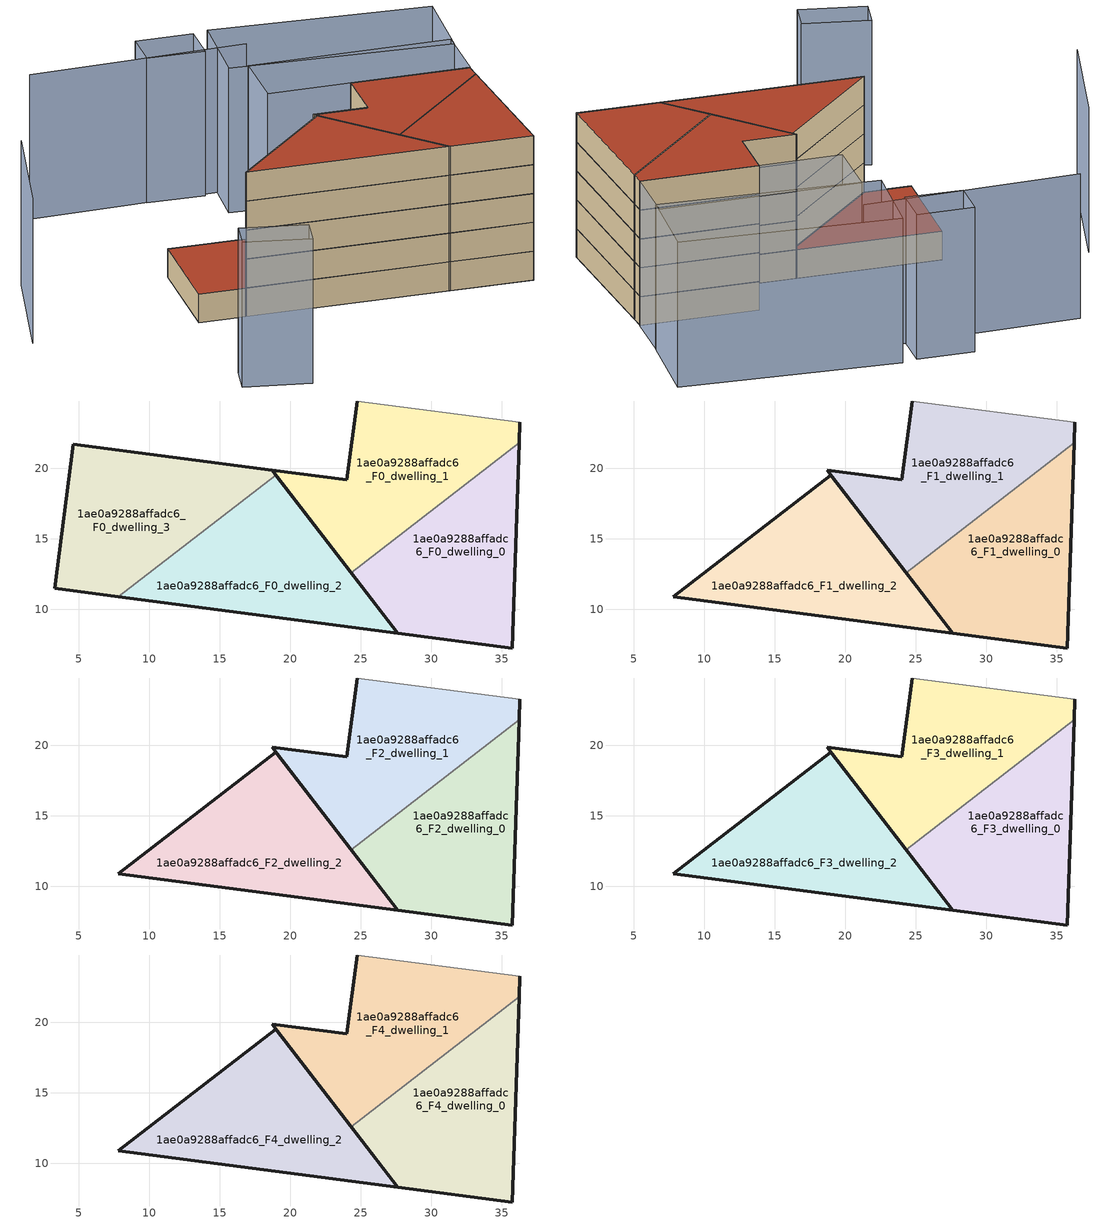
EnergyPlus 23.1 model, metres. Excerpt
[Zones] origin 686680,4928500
1ae0a9288affadc6_F0_dwelling_0
 floor ground (EU_floor_Construction): 35.72,7.26 36.23,21.79 24.32,12.59 27.63,8.31 z0
 wall outside (EU_wall_Construction): 36.23,21.79 35.72,7.26 27.63,8.31 24.32,12.59 z0:3
 wall to 1ae0a9288affadc6_F0_dwelling_1 (EU_wall_Construction): 24.32,12.59 36.23,21.79 z0:3
1ae0a9288affadc6_F0_dwelling_1
 floor ground (EU_floor_Construction): 36.23,21.79 36.28,23.28 24.73,24.77 24.02,19.17 18.71,19.86 24.32,12.59 z0
 wall outside (EU_wall_Construction): 24.32,12.59 18.71,19.86 24.02,19.17 24.73,24.77 / 36.28,23.28 36.23,21.79 z0:3
 wall adiabatic (EU_wall_Construction): 24.73,24.77 36.28,23.28 z0:3
1ae0a9288affadc6_F0_dwelling_2
 floor ground (EU_floor_Construction): 27.63,8.31 18.98,19.51 7.82,10.89 z0
 wall outside (EU_wall_Construction): 18.98,19.51 27.63,8.31 7.82,10.89 z0:3
 wall to 1ae0a9288affadc6_F0_dwelling_3 (EU_wall_Construction): 7.82,10.89 18.98,19.51 z0:3
1ae0a9288affadc6_F0_dwelling_3
 floor ground (EU_floor_Construction): 18.98,19.51 18.71,19.86 4.62,21.69 3.29,11.48 7.82,10.89 z0
 wall outside (EU_wall_Construction): 7.82,10.89 3.29,11.48 4.62,21.69 18.71,19.86 18.98,19.51 z0:3
 roof outside (EU_roof_Construction): 18.71,19.86 18.98,19.51 7.82,10.89 3.29,11.48 4.62,21.69 z3
1ae0a9288affadc6_F1_dwelling_0
 floor to 1ae0a9288affadc6_F0_dwelling_0 (EU_floor_Construction): 35.72,7.26 36.23,21.79 24.32,12.59 27.63,8.31 z3
 wall outside (EU_wall_Construction): 36.23,21.79 35.72,7.26 27.63,8.31 24.32,12.59 z3:6
 wall to 1ae0a9288affadc6_F1_dwelling_1 (EU_wall_Construction): 24.32,12.59 36.23,21.79 z3:6
1ae0a9288affadc6_F1_dwelling_1
 floor to 1ae0a9288affadc6_F0_dwelling_1 (EU_floor_Construction): 36.23,21.79 36.28,23.28 24.73,24.77 24.02,19.17 18.71,19.86 24.32,12.59 z3
 wall outside (EU_wall_Construction): 24.32,12.59 18.71,19.86 24.02,19.17 24.73,24.77 / 36.28,23.28 36.23,21.79 z3:6
 wall adiabatic (EU_wall_Construction): 24.73,24.77 36.28,23.28 z3:6
1ae0a9288affadc6_F1_dwelling_2
 floor to 1ae0a9288affadc6_F0_dwelling_2 (EU_floor_Construction): 27.63,8.31 18.98,19.51 7.82,10.89 z3
 wall outside (EU_wall_Construction): 7.82,10.89 18.98,19.51 27.63,8.31 7.82,10.89 z3:6
1ae0a9288affadc6_F2_dwelling_0
 floor to 1ae0a9288affadc6_F1_dwelling_0 (EU_floor_Construction): 35.72,7.26 36.23,21.79 24.32,12.59 27.63,8.31 z6
 wall outside (EU_wall_Construction): 36.23,21.79 35.72,7.26 27.63,8.31 24.32,12.59 z6:9
 wall to 1ae0a9288affadc6_F2_dwelling_1 (EU_wall_Construction): 24.32,12.59 36.23,21.79 z6:9
1ae0a9288affadc6_F2_dwelling_1
 floor to 1ae0a9288affadc6_F1_dwelling_1 (EU_floor_Construction): 36.23,21.79 36.28,23.28 24.73,24.77 24.02,19.17 18.71,19.86 24.32,12.59 z6
 wall outside (EU_wall_Construction): 24.32,12.59 18.71,19.86 24.02,19.17 24.73,24.77 / 36.28,23.28 36.23,21.79 z6:9
 wall adiabatic (EU_wall_Construction): 24.73,24.77 36.28,23.28 z6:9
1ae0a9288affadc6_F2_dwelling_2
 floor to 1ae0a9288affadc6_F1_dwelling_2 (EU_floor_Construction): 27.63,8.31 18.98,19.51 7.82,10.89 z6
 wall outside (EU_wall_Construction): 7.82,10.89 18.98,19.51 27.63,8.31 7.82,10.89 z6:9
1ae0a9288affadc6_F3_dwelling_0
 floor to 1ae0a9288affadc6_F2_dwelling_0 (EU_floor_Construction): 35.72,7.26 36.23,21.79 24.32,12.59 27.63,8.31 z9
 wall outside (EU_wall_Construction): 36.23,21.79 35.72,7.26 27.63,8.31 24.32,12.59 z9:12
 wall to 1ae0a9288affadc6_F3_dwelling_1 (EU_wall_Construction): 24.32,12.59 36.23,21.79 z9:12
1ae0a9288affadc6_F3_dwelling_1
 floor to 1ae0a9288affadc6_F2_dwelling_1 (EU_floor_Construction): 36.23,21.79 36.28,23.28 24.73,24.77 24.02,19.17 18.71,19.86 24.32,12.59 z9
 wall outside (EU_wall_Construction): 24.32,12.59 18.71,19.86 24.02,19.17 24.73,24.77 / 36.28,23.28 36.23,21.79 z9:12
 wall adiabatic (EU_wall_Construction): 24.73,24.77 36.28,23.28 z9:12
1ae0a9288affadc6_F3_dwelling_2
 floor to 1ae0a9288affadc6_F2_dwelling_2 (EU_floor_Construction): 27.63,8.31 18.98,19.51 7.82,10.89 z9
 wall outside (EU_wall_Construction): 7.82,10.89 18.98,19.51 27.63,8.31 7.82,10.89 z9:12
1ae0a9288affadc6_F4_dwelling_0
 floor to 1ae0a9288affadc6_F3_dwelling_0 (EU_floor_Construction): 35.72,7.26 36.23,21.79 24.32,12.59 27.63,8.31 z12
 wall outside (EU_wall_Construction): 36.23,21.79 35.72,7.26 27.63,8.31 24.32,12.59 z12:15
 wall to 1ae0a9288affadc6_F4_dwelling_1 (EU_wall_Construction): 24.32,12.59 36.23,21.79 z12:15
 roof outside (EU_roof_Construction): 36.23,21.79 35.72,7.26 27.63,8.31 24.32,12.59 z15
1ae0a9288affadc6_F4_dwelling_1
 floor to 1ae0a9288affadc6_F3_dwelling_1 (EU_floor_Construction): 36.23,21.79 36.28,23.28 24.73,24.77 24.02,19.17 18.71,19.86 24.32,12.59 z12
 wall outside (EU_wall_Construction): 24.32,12.59 18.71,19.86 24.02,19.17 24.73,24.77 / 36.28,23.28 36.23,21.79 z12:15
 wall adiabatic (EU_wall_Construction): 24.73,24.77 36.28,23.28 z12:15
 roof outside (EU_roof_Construction): 36.28,23.28 36.23,21.79 24.32,12.59 18.71,19.86 24.02,19.17 24.73,24.77 z15
1ae0a9288affadc6_F4_dwelling_2
 floor to 1ae0a9288affadc6_F3_dwelling_2 (EU_floor_Construction): 27.63,8.31 18.98,19.51 7.82,10.89 z12
 wall outside (EU_wall_Construction): 7.82,10.89 18.98,19.51 27.63,8.31 7.82,10.89 z12:15
 roof outside (EU_roof_Construction): 18.98,19.51 27.63,8.31 7.82,10.89 z15
shading: -8.59,25.69 -12.69,13.78 / 19.24,36.44 -2.05,38.52 / 7.73,-4.85 1.38,-2.91 / 1.38,-2.91 2.28,0.05 / 2.28,0.05 8.63,-1.89 / 8.63,-1.89 7.73,-4.85 / 36.35,23.27 16.66,25.68 / 16.66,25.68 17.43,31.94 / 17.43,31.94 37.11,29.53 / 37.11,29.53 36.35,23.27 / 36.99,28.52 15.58,32.26 / 15.58,32.26 17.05,40.62 / 17.05,40.62 38.45,36.88 / 38.45,36.88 36.99,28.52 / 15.54,40.44 15.04,36.54 / 15.04,36.54 9.41,37.28 / 9.41,37.28 9.92,41.17 / 9.92,41.17 15.54,40.44 z0:15
[Building]
EU S2 Campaign: North Axis=0; Terrain=City; Solar Distribution=FullExterior
[Site:Location]
Bologna: Latitude=44.5; Longitude=11.25; Time Zone=1; Elevation=37
[SizingPeriod:WeatherFileDays]
AnnualSizingPeriod: Begin Month=1; Begin Day of Month=1; End Month=12; End Day of Month=31; Day of Week for Start Day=Monday; Use Weather File Daylight Saving Period=No; Use Weather File Rain and Snow Indicators=No
[MATERIAL]
EU_InternalMass_Material: Roughness=MediumRough; Thickness=0.1; Conductivity=1; Density=1800; Specific Heat=900; Thermal Absorptance=0.9; Solar Absorptance=0.7; Visible Absorptance=0.7
[MATERIAL:NOMASS] Roughness=MediumRough; Thermal Absorptance=0.9; Solar Absorptance=0.7; Visible Absorptance=0.7
Name | Thermal Resistance
EU_wall_NoMass | 0.905828
EU_roof_NoMass | 0.37593
EU_floor_NoMass | 0.67114
[CONSTRUCTION]
EU_wall_Construction: EU_wall_NoMass
EU_roof_Construction: EU_roof_NoMass
EU_floor_Construction: EU_floor_NoMass
EU_InternalMass_Construction: EU_InternalMass_Material
[ZONE] Type=1; Multiplier=1; Ceiling Height=autocalculate; Floor Area=autocalculate; Part of Total Floor Area=Yes
Name | Volume
1ae0a9288affadc6_F0_dwelling_0; 1ae0a9288affadc6_F1_dwelling_0; 1ae0a9288affadc6_F2_dwelling_0; 1ae0a9288affadc6_F3_dwelling_0; 1ae0a9288affadc6_F4_dwelling_0 | 299.289
1ae0a9288affadc6_F0_dwelling_1; 1ae0a9288affadc6_F1_dwelling_1; 1ae0a9288affadc6_F2_dwelling_1; 1ae0a9288affadc6_F3_dwelling_1; 1ae0a9288affadc6_F4_dwelling_1 | 299.279
1ae0a9288affadc6_F0_dwelling_2; 1ae0a9288affadc6_F1_dwelling_2; 1ae0a9288affadc6_F2_dwelling_2; 1ae0a9288affadc6_F3_dwelling_2; 1ae0a9288affadc6_F4_dwelling_2 | 299.281
1ae0a9288affadc6_F0_dwelling_3 | 299.294
[INTERNALMASS] Construction=EU_InternalMass_Construction
Name | Zone or ZoneList | Surface Area
1ae0a9288affadc6_F0_dwelling_0_EU_InternalMass | 1ae0a9288affadc6_F0_dwelling_0 | 99.7634
1ae0a9288affadc6_F0_dwelling_1_EU_InternalMass | 1ae0a9288affadc6_F0_dwelling_1 | 99.7594
1ae0a9288affadc6_F0_dwelling_2_EU_InternalMass | 1ae0a9288affadc6_F0_dwelling_2 | 99.7635
1ae0a9288affadc6_F0_dwelling_3_EU_InternalMass | 1ae0a9288affadc6_F0_dwelling_3 | 99.7666
1ae0a9288affadc6_F1_dwelling_0_EU_InternalMass | 1ae0a9288affadc6_F1_dwelling_0 | 133.022
1ae0a9288affadc6_F1_dwelling_1_EU_InternalMass | 1ae0a9288affadc6_F1_dwelling_1 | 133.02
1ae0a9288affadc6_F1_dwelling_2_EU_InternalMass | 1ae0a9288affadc6_F1_dwelling_2 | 133.018
1ae0a9288affadc6_F2_dwelling_0_EU_InternalMass | 1ae0a9288affadc6_F2_dwelling_0 | 133.022
1ae0a9288affadc6_F2_dwelling_1_EU_InternalMass | 1ae0a9288affadc6_F2_dwelling_1 | 133.02
1ae0a9288affadc6_F2_dwelling_2_EU_InternalMass | 1ae0a9288affadc6_F2_dwelling_2 | 133.018
1ae0a9288affadc6_F3_dwelling_0_EU_InternalMass | 1ae0a9288affadc6_F3_dwelling_0 | 133.022
1ae0a9288affadc6_F3_dwelling_1_EU_InternalMass | 1ae0a9288affadc6_F3_dwelling_1 | 133.02
1ae0a9288affadc6_F3_dwelling_2_EU_InternalMass | 1ae0a9288affadc6_F3_dwelling_2 | 133.018
1ae0a9288affadc6_F4_dwelling_0_EU_InternalMass | 1ae0a9288affadc6_F4_dwelling_0 | 133.022
1ae0a9288affadc6_F4_dwelling_1_EU_InternalMass | 1ae0a9288affadc6_F4_dwelling_1 | 133.02
1ae0a9288affadc6_F4_dwelling_2_EU_InternalMass | 1ae0a9288affadc6_F4_dwelling_2 | 133.018
[OTHEREQUIPMENT] Fuel Type=Electricity; Design Level Calculation Method=Watts/Area; Power per Zone Floor Area=1; Fraction Latent=0; Fraction Radiant=0; Fraction Lost=0; Carbon Dioxide Generation Rate=0; EndUse Subcategory=EU_Step8_InternalGains
Name | Zone or ZoneList or Space or SpaceList | Schedule
EU_Step8_InternalGain_1ae0a9288affadc6_F0_dwelling_0_f000 | 1ae0a9288affadc6_F0_dwelling_0 | EU_Step8_GainSchedule_1ae0a9288affadc6_F0_dwelling_0_f000
EU_Step8_InternalGain_1ae0a9288affadc6_F0_dwelling_1_f000 | 1ae0a9288affadc6_F0_dwelling_1 | EU_Step8_GainSchedule_1ae0a9288affadc6_F0_dwelling_1_f000
EU_Step8_InternalGain_1ae0a9288affadc6_F0_dwelling_2_f000 | 1ae0a9288affadc6_F0_dwelling_2 | EU_Step8_GainSchedule_1ae0a9288affadc6_F0_dwelling_2_f000
EU_Step8_InternalGain_1ae0a9288affadc6_F0_dwelling_3_f000 | 1ae0a9288affadc6_F0_dwelling_3 | EU_Step8_GainSchedule_1ae0a9288affadc6_F0_dwelling_3_f000
EU_Step8_InternalGain_1ae0a9288affadc6_F1_dwelling_0_f000 | 1ae0a9288affadc6_F1_dwelling_0 | EU_Step8_GainSchedule_1ae0a9288affadc6_F1_dwelling_0_f000
EU_Step8_InternalGain_1ae0a9288affadc6_F1_dwelling_1_f000 | 1ae0a9288affadc6_F1_dwelling_1 | EU_Step8_GainSchedule_1ae0a9288affadc6_F1_dwelling_1_f000
EU_Step8_InternalGain_1ae0a9288affadc6_F1_dwelling_2_f000 | 1ae0a9288affadc6_F1_dwelling_2 | EU_Step8_GainSchedule_1ae0a9288affadc6_F1_dwelling_2_f000
EU_Step8_InternalGain_1ae0a9288affadc6_F2_dwelling_0_f000 | 1ae0a9288affadc6_F2_dwelling_0 | EU_Step8_GainSchedule_1ae0a9288affadc6_F2_dwelling_0_f000
EU_Step8_InternalGain_1ae0a9288affadc6_F2_dwelling_1_f000 | 1ae0a9288affadc6_F2_dwelling_1 | EU_Step8_GainSchedule_1ae0a9288affadc6_F2_dwelling_1_f000
EU_Step8_InternalGain_1ae0a9288affadc6_F2_dwelling_2_f000 | 1ae0a9288affadc6_F2_dwelling_2 | EU_Step8_GainSchedule_1ae0a9288affadc6_F2_dwelling_2_f000
EU_Step8_InternalGain_1ae0a9288affadc6_F3_dwelling_0_f000 | 1ae0a9288affadc6_F3_dwelling_0 | EU_Step8_GainSchedule_1ae0a9288affadc6_F3_dwelling_0_f000
EU_Step8_InternalGain_1ae0a9288affadc6_F3_dwelling_1_f000 | 1ae0a9288affadc6_F3_dwelling_1 | EU_Step8_GainSchedule_1ae0a9288affadc6_F3_dwelling_1_f000
EU_Step8_InternalGain_1ae0a9288affadc6_F3_dwelling_2_f000 | 1ae0a9288affadc6_F3_dwelling_2 | EU_Step8_GainSchedule_1ae0a9288affadc6_F3_dwelling_2_f000
EU_Step8_InternalGain_1ae0a9288affadc6_F4_dwelling_0_f000 | 1ae0a9288affadc6_F4_dwelling_0 | EU_Step8_GainSchedule_1ae0a9288affadc6_F4_dwelling_0_f000
EU_Step8_InternalGain_1ae0a9288affadc6_F4_dwelling_1_f000 | 1ae0a9288affadc6_F4_dwelling_1 | EU_Step8_GainSchedule_1ae0a9288affadc6_F4_dwelling_1_f000
EU_Step8_InternalGain_1ae0a9288affadc6_F4_dwelling_2_f000 | 1ae0a9288affadc6_F4_dwelling_2 | EU_Step8_GainSchedule_1ae0a9288affadc6_F4_dwelling_2_f000
[ZONEVENTILATION:DESIGNFLOWRATE] Schedule=EU_AlwaysOn; Design Flow Rate Calculation Method=AirChanges/Hour; Air Changes per Hour=0.73129; Ventilation Type=Natural; Fan Pressure Rise=0; Fan Total Efficiency=1; Constant Term Coefficient=1; Temperature Term Coefficient=0; Velocity Term Coefficient=0; Velocity Squared Term Coefficient=0; Minimum Indoor Temperature=-100; Maximum Indoor Temperature=100; Delta Temperature=-100; Minimum Outdoor Temperature=-100; Maximum Outdoor Temperature=100; Maximum Wind Speed=40
Name | Zone or ZoneList or Space or SpaceList
EU_ConstantAir_1ae0a9288affadc6_F0_dwelling_0 | 1ae0a9288affadc6_F0_dwelling_0
EU_ConstantAir_1ae0a9288affadc6_F0_dwelling_1 | 1ae0a9288affadc6_F0_dwelling_1
EU_ConstantAir_1ae0a9288affadc6_F0_dwelling_2 | 1ae0a9288affadc6_F0_dwelling_2
EU_ConstantAir_1ae0a9288affadc6_F0_dwelling_3 | 1ae0a9288affadc6_F0_dwelling_3
EU_ConstantAir_1ae0a9288affadc6_F1_dwelling_0 | 1ae0a9288affadc6_F1_dwelling_0
EU_ConstantAir_1ae0a9288affadc6_F1_dwelling_1 | 1ae0a9288affadc6_F1_dwelling_1
EU_ConstantAir_1ae0a9288affadc6_F1_dwelling_2 | 1ae0a9288affadc6_F1_dwelling_2
EU_ConstantAir_1ae0a9288affadc6_F2_dwelling_0 | 1ae0a9288affadc6_F2_dwelling_0
EU_ConstantAir_1ae0a9288affadc6_F2_dwelling_1 | 1ae0a9288affadc6_F2_dwelling_1
EU_ConstantAir_1ae0a9288affadc6_F2_dwelling_2 | 1ae0a9288affadc6_F2_dwelling_2
EU_ConstantAir_1ae0a9288affadc6_F3_dwelling_0 | 1ae0a9288affadc6_F3_dwelling_0
EU_ConstantAir_1ae0a9288affadc6_F3_dwelling_1 | 1ae0a9288affadc6_F3_dwelling_1
EU_ConstantAir_1ae0a9288affadc6_F3_dwelling_2 | 1ae0a9288affadc6_F3_dwelling_2
EU_ConstantAir_1ae0a9288affadc6_F4_dwelling_0 | 1ae0a9288affadc6_F4_dwelling_0
EU_ConstantAir_1ae0a9288affadc6_F4_dwelling_1 | 1ae0a9288affadc6_F4_dwelling_1
EU_ConstantAir_1ae0a9288affadc6_F4_dwelling_2 | 1ae0a9288affadc6_F4_dwelling_2
[HVACTEMPLATE:THERMOSTAT] Constant Heating Setpoint=20; Constant Cooling Setpoint=50
EU_HeatOnly_1ae0a9288affadc6_F0_dwelling_0; EU_HeatOnly_1ae0a9288affadc6_F0_dwelling_1; EU_HeatOnly_1ae0a9288affadc6_F0_dwelling_2; EU_HeatOnly_1ae0a9288affadc6_F0_dwelling_3; EU_HeatOnly_1ae0a9288affadc6_F1_dwelling_0; EU_HeatOnly_1ae0a9288affadc6_F1_dwelling_1; EU_HeatOnly_1ae0a9288affadc6_F1_dwelling_2; EU_HeatOnly_1ae0a9288affadc6_F2_dwelling_0; EU_HeatOnly_1ae0a9288affadc6_F2_dwelling_1; EU_HeatOnly_1ae0a9288affadc6_F2_dwelling_2; EU_HeatOnly_1ae0a9288affadc6_F3_dwelling_0; EU_HeatOnly_1ae0a9288affadc6_F3_dwelling_1; EU_HeatOnly_1ae0a9288affadc6_F3_dwelling_2; EU_HeatOnly_1ae0a9288affadc6_F4_dwelling_0; EU_HeatOnly_1ae0a9288affadc6_F4_dwelling_1; EU_HeatOnly_1ae0a9288affadc6_F4_dwelling_2
[HVACTEMPLATE:ZONE:IDEALLOADSAIRSYSTEM] System Availability Schedule=EU_AlwaysOn; Maximum Heating Supply Air Temperature=50; Minimum Cooling Supply Air Temperature=13; Maximum Heating Supply Air Humidity Ratio=0.0156; Minimum Cooling Supply Air Humidity Ratio=0.0077; Heating Limit=NoLimit; Cooling Limit=NoLimit; Heating Availability Schedule=EU_AlwaysOn; Cooling Availability Schedule=EU_CoolingOff; Dehumidification Control Type=ConstantSensibleHeatRatio; Cooling Sensible Heat Ratio=0.7; Dehumidification Setpoint=60; Humidification Control Type=None; Humidification Setpoint=30; Outdoor Air Method=None; Outdoor Air Flow Rate per Person=0.00944; Outdoor Air Flow Rate per Zone Floor Area=0; Outdoor Air Flow Rate per Zone=0; Demand Controlled Ventilation Type=None; Outdoor Air Economizer Type=NoEconomizer; Heat Recovery Type=None; Sensible Heat Recovery Effectiveness=0.7; Latent Heat Recovery Effectiveness=0.65
Name | Template Thermostat
1ae0a9288affadc6_F0_dwelling_0 | EU_HeatOnly_1ae0a9288affadc6_F0_dwelling_0
1ae0a9288affadc6_F0_dwelling_1 | EU_HeatOnly_1ae0a9288affadc6_F0_dwelling_1
1ae0a9288affadc6_F0_dwelling_2 | EU_HeatOnly_1ae0a9288affadc6_F0_dwelling_2
1ae0a9288affadc6_F0_dwelling_3 | EU_HeatOnly_1ae0a9288affadc6_F0_dwelling_3
1ae0a9288affadc6_F1_dwelling_0 | EU_HeatOnly_1ae0a9288affadc6_F1_dwelling_0
1ae0a9288affadc6_F1_dwelling_1 | EU_HeatOnly_1ae0a9288affadc6_F1_dwelling_1
1ae0a9288affadc6_F1_dwelling_2 | EU_HeatOnly_1ae0a9288affadc6_F1_dwelling_2
1ae0a9288affadc6_F2_dwelling_0 | EU_HeatOnly_1ae0a9288affadc6_F2_dwelling_0
1ae0a9288affadc6_F2_dwelling_1 | EU_HeatOnly_1ae0a9288affadc6_F2_dwelling_1
1ae0a9288affadc6_F2_dwelling_2 | EU_HeatOnly_1ae0a9288affadc6_F2_dwelling_2
1ae0a9288affadc6_F3_dwelling_0 | EU_HeatOnly_1ae0a9288affadc6_F3_dwelling_0
1ae0a9288affadc6_F3_dwelling_1 | EU_HeatOnly_1ae0a9288affadc6_F3_dwelling_1
1ae0a9288affadc6_F3_dwelling_2 | EU_HeatOnly_1ae0a9288affadc6_F3_dwelling_2
1ae0a9288affadc6_F4_dwelling_0 | EU_HeatOnly_1ae0a9288affadc6_F4_dwelling_0
1ae0a9288affadc6_F4_dwelling_1 | EU_HeatOnly_1ae0a9288affadc6_F4_dwelling_1
1ae0a9288affadc6_F4_dwelling_2 | EU_HeatOnly_1ae0a9288affadc6_F4_dwelling_2
[SIZING:ZONE] Zone Cooling Design Supply Air Temperature Input Method=SupplyAirTemperature; Zone Cooling Design Supply Air Temperature=13; Zone Heating Design Supply Air Temperature Input Method=SupplyAirTemperature; Zone Heating Design Supply Air Temperature=50; Zone Cooling Design Supply Air Humidity Ratio=0.008; Zone Heating Design Supply Air Humidity Ratio=0.008; Cooling Design Air Flow Method=DesignDay; Cooling Design Air Flow Rate=0; Cooling Minimum Air Flow per Zone Floor Area=0.000762; Cooling Minimum Air Flow=0; Cooling Minimum Air Flow Fraction=0.2; Heating Design Air Flow Method=DesignDay; Heating Design Air Flow Rate=0; Heating Maximum Air Flow per Zone Floor Area=0.002032; Heating Maximum Air Flow=0.141576; Heating Maximum Air Flow Fraction=0.3; Account for Dedicated Outdoor Air System=No; Dedicated Outdoor Air System Control Strategy=NeutralSupplyAir; Dedicated Outdoor Air Low Setpoint Temperature for Design=autosize; Dedicated Outdoor Air High Setpoint Temperature for Design=autosize; Zone Load Sizing Method=Sensible Load Only No Latent Load; Zone Latent Cooling Design Supply Air Humidity Ratio Input Method=HumidityRatioDifference; Zone Cooling Design Supply Air Humidity Ratio Difference=0.005; Zone Latent Heating Design Supply Air Humidity Ratio Input Method=HumidityRatioDifference; Zone Humidification Design Supply Air Humidity Ratio Difference=0.005
1ae0a9288affadc6_F0_dwelling_0; 1ae0a9288affadc6_F0_dwelling_1; 1ae0a9288affadc6_F0_dwelling_2; 1ae0a9288affadc6_F0_dwelling_3; 1ae0a9288affadc6_F1_dwelling_0; 1ae0a9288affadc6_F1_dwelling_1; 1ae0a9288affadc6_F1_dwelling_2; 1ae0a9288affadc6_F2_dwelling_0; 1ae0a9288affadc6_F2_dwelling_1; 1ae0a9288affadc6_F2_dwelling_2; 1ae0a9288affadc6_F3_dwelling_0; 1ae0a9288affadc6_F3_dwelling_1; 1ae0a9288affadc6_F3_dwelling_2; 1ae0a9288affadc6_F4_dwelling_0; 1ae0a9288affadc6_F4_dwelling_1; 1ae0a9288affadc6_F4_dwelling_2
[SCHEDULE:CONSTANT]
Name | Hourly Value
EU_AlwaysOn | 1
EU_CoolingOff | 0
[SCHEDULE:FILE] Column Number=1; Rows to Skip at Top=0; Number of Hours of Data=8760; Column Separator=Comma; Interpolate to Timestep=No; Minutes per Item=60; Adjust Schedule for Daylight Savings=Yes
Name | File
EU_Step8_GainSchedule_1ae0a9288affadc6_F0_dwelling_0_f000 | ../../schedules/1ae0a9288affadc6/1ae0a9288affadc6_F0_dwelling_0_f000_gain.csv
EU_Step8_GainSchedule_1ae0a9288affadc6_F0_dwelling_1_f000 | ../../schedules/1ae0a9288affadc6/1ae0a9288affadc6_F0_dwelling_1_f000_gain.csv
EU_Step8_GainSchedule_1ae0a9288affadc6_F0_dwelling_2_f000 | ../../schedules/1ae0a9288affadc6/1ae0a9288affadc6_F0_dwelling_2_f000_gain.csv
EU_Step8_GainSchedule_1ae0a9288affadc6_F0_dwelling_3_f000 | ../../schedules/1ae0a9288affadc6/1ae0a9288affadc6_F0_dwelling_3_f000_gain.csv
EU_Step8_GainSchedule_1ae0a9288affadc6_F1_dwelling_0_f000 | ../../schedules/1ae0a9288affadc6/1ae0a9288affadc6_F1_dwelling_0_f000_gain.csv
EU_Step8_GainSchedule_1ae0a9288affadc6_F1_dwelling_1_f000 | ../../schedules/1ae0a9288affadc6/1ae0a9288affadc6_F1_dwelling_1_f000_gain.csv
EU_Step8_GainSchedule_1ae0a9288affadc6_F1_dwelling_2_f000 | ../../schedules/1ae0a9288affadc6/1ae0a9288affadc6_F1_dwelling_2_f000_gain.csv
EU_Step8_GainSchedule_1ae0a9288affadc6_F2_dwelling_0_f000 | ../../schedules/1ae0a9288affadc6/1ae0a9288affadc6_F2_dwelling_0_f000_gain.csv
EU_Step8_GainSchedule_1ae0a9288affadc6_F2_dwelling_1_f000 | ../../schedules/1ae0a9288affadc6/1ae0a9288affadc6_F2_dwelling_1_f000_gain.csv
EU_Step8_GainSchedule_1ae0a9288affadc6_F2_dwelling_2_f000 | ../../schedules/1ae0a9288affadc6/1ae0a9288affadc6_F2_dwelling_2_f000_gain.csv
EU_Step8_GainSchedule_1ae0a9288affadc6_F3_dwelling_0_f000 | ../../schedules/1ae0a9288affadc6/1ae0a9288affadc6_F3_dwelling_0_f000_gain.csv
EU_Step8_GainSchedule_1ae0a9288affadc6_F3_dwelling_1_f000 | ../../schedules/1ae0a9288affadc6/1ae0a9288affadc6_F3_dwelling_1_f000_gain.csv
EU_Step8_GainSchedule_1ae0a9288affadc6_F3_dwelling_2_f000 | ../../schedules/1ae0a9288affadc6/1ae0a9288affadc6_F3_dwelling_2_f000_gain.csv
EU_Step8_GainSchedule_1ae0a9288affadc6_F4_dwelling_0_f000 | ../../schedules/1ae0a9288affadc6/1ae0a9288affadc6_F4_dwelling_0_f000_gain.csv
EU_Step8_GainSchedule_1ae0a9288affadc6_F4_dwelling_1_f000 | ../../schedules/1ae0a9288affadc6/1ae0a9288affadc6_F4_dwelling_1_f000_gain.csv
EU_Step8_GainSchedule_1ae0a9288affadc6_F4_dwelling_2_f000 | ../../schedules/1ae0a9288affadc6/1ae0a9288affadc6_F4_dwelling_2_f000_gain.csv
